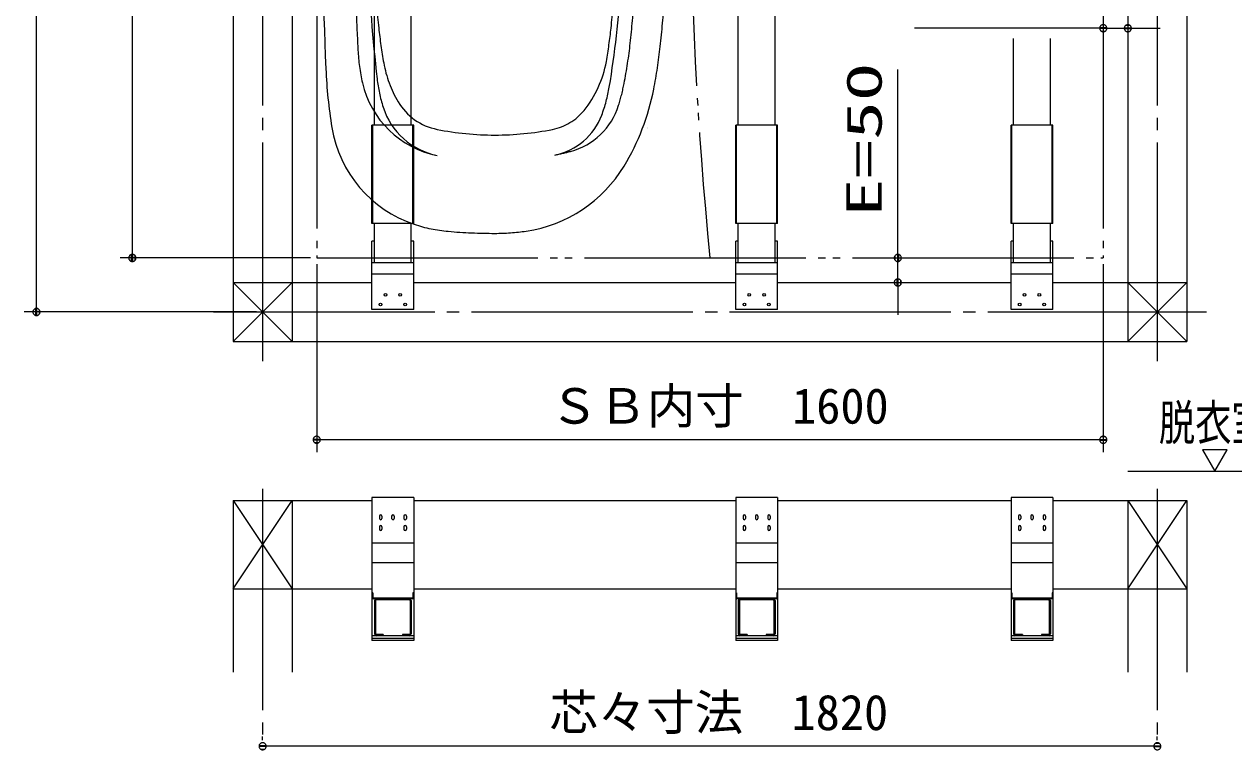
# Model space of a CAD drawing. Units: millimetres on the paper, scale 1:25. Extents: x -305 to 305, y -152 to 152.
# Drawn here: x -55.4 to 43, y -3.8 to 55.3 of the extents above; entities that cross this region are included whole.
import ezdxf
from ezdxf.enums import TextEntityAlignment as Align

# ---------------------------------------------------------------- set-up
doc = ezdxf.new("R2010")
doc.units = ezdxf.units.MM
doc.linetypes.add('LONG_CHAIN', pattern=[21, 18, -1, 1, -1])
doc.linetypes.add('LONG_DOUBLE_CHAIN', pattern=[21.8, 18, -1, 0.6, -0.6, 0.6, -1])
doc.layers.add('0-1_RV', color=7, linetype='LONG_DOUBLE_CHAIN', lineweight=9)
doc.layers.add('0-2_0', color=7, linetype='Continuous', lineweight=9)
doc.styles.add('ＭＳ ゴシック', font='')
doc.styles.get('ＭＳ ゴシック').set_extended_font_data('MS Gothic')

# ---------------------------------------------------------------- blocks, each defined once
blk = doc.blocks.new('_DOTSMALL')
at = {"layer": '0-2_0'}
for p, q in [((0.0746, 0.1), (-0.0746, 0.1)), ((0.1223, -0.0248), (-0.1223, -0.0248))]:
    blk.add_line(p, q, dxfattribs=at)
for points in [[(0.125, 0), (0.124, 0.0157), (0.1211, 0.0311), (0.1162, 0.046), (0.1095, 0.0602), (0.1011, 0.0735), (0.0911, 0.0856), (0.0797, 0.0963), (0.067, 0.1055), (0.0532, 0.1131), (0.0386, 0.1189), (0.0234, 0.1228), (0.0078, 0.1248), (-0.0078, 0.1248), (-0.0234, 0.1228), (-0.0386, 0.1189), (-0.0532, 0.1131), (-0.067, 0.1055), (-0.0797, 0.0963), (-0.0911, 0.0856), (-0.1011, 0.0735), (-0.1095, 0.0602), (-0.1162, 0.046), (-0.1211, 0.0311), (-0.124, 0.0157), (-0.125, 0), (0, 0)], [(-0.125, 0), (-0.124, -0.0157), (-0.1211, -0.0311), (-0.1162, -0.046), (-0.1095, -0.0602), (-0.1011, -0.0735), (-0.0911, -0.0856), (-0.0797, -0.0963), (-0.067, -0.1055), (-0.0532, -0.1131), (-0.0386, -0.1189), (-0.0234, -0.1228), (-0.0078, -0.1248), (0.0078, -0.1248), (0.0234, -0.1228), (0.0386, -0.1189), (0.0532, -0.1131), (0.067, -0.1055), (0.0797, -0.0963), (0.0911, -0.0856), (0.1011, -0.0735), (0.1095, -0.0602), (0.1162, -0.046), (0.1211, -0.0311), (0.124, -0.0157), (0.125, 0), (0, 0)]]:
    blk.add_lwpolyline(points, close=True, dxfattribs=at)
blk = doc.blocks.new('TRI')
at = {"layer": '0-2_0'}
blk.add_lwpolyline([(0.5, 0.866), (0, 0), (1, 0)], close=True, dxfattribs=at)

msp = doc.modelspace()

# ---------------------------------------------------------------- linework, layer by layer
at = {"layer": '0-1_RV', "linetype": 'LONG_CHAIN'}
for p, q in [((-36.033, 108.646), (-36.033, 27.846)), ((36.767, 108.646), (36.767, 27.846)), ((-40.033, 31.846), (40.767, 31.846)), ((34.367, 18.9), (70.605, 18.9)), ((-36.033, 17.446), (-36.033, -3.5)), ((36.767, 17.446), (36.767, -3.5)), ((36.767, 17.446), (36.767, -3.5))]:
    msp.add_line(p, q, dxfattribs=at)
at = {"layer": '0-1_RV', "linetype": 'Continuous'}
for p, q in [((-38.433, 107.046), (-38.433, 29.446)), ((-33.633, 107.046), (-33.633, 29.446)), ((34.367, 107.046), (34.367, 29.446)), ((39.167, 107.046), (39.167, 29.446)), ((-54.433, 31.846), (-54.433, 104.646)), ((-46.633, 36.246), (-46.633, 100.246)), ((-26.933, 47.046), (-26.933, 68.246)), ((-23.933, 47.046), (-23.933, 68.246)), ((2.667, 47.046), (2.667, 68.246)), ((5.667, 47.046), (5.667, 68.246)), ((32.367, 54.94), (17.022, 54.94)), ((32.367, 54.94), (34.367, 54.94)), ((34.687, 54.94), (37.007, 54.94)), ((25.067, 47.046), (25.067, 54.107)), ((28.067, 47.046), (28.067, 54.107)), ((15.653, 36.246), (15.653, 51.591)), ((-27.133, 39.046), (-27.133, 47.046)), ((-27.069, 39.046), (-27.069, 47.046)), ((-23.797, 39.046), (-23.797, 47.046)), ((2.467, 39.046), (2.467, 47.046)), ((2.531, 39.046), (2.531, 47.046)), ((5.803, 39.046), (5.803, 47.046)), ((24.867, 39.046), (24.867, 47.046)), ((24.931, 39.046), (24.931, 47.046)), ((28.203, 39.046), (28.203, 47.046)), ((-23.733, 39.046), (-27.133, 39.046)), ((-26.933, 35.846), (-26.933, 39.046)), ((-23.933, 35.846), (-23.933, 39.046)), ((5.867, 39.046), (2.467, 39.046)), ((2.667, 35.846), (2.667, 39.046)), ((5.667, 35.846), (5.667, 39.046)), ((28.267, 39.046), (24.867, 39.046)), ((25.067, 35.846), (25.067, 39.046)), ((28.067, 35.846), (28.067, 39.046)), ((-26.933, 37.606), (-27.133, 37.606)), ((-23.733, 37.606), (-23.933, 37.606)), ((-23.733, 32.046), (-23.733, 37.606)), ((2.667, 37.606), (2.467, 37.606)), ((5.867, 37.606), (5.667, 37.606)), ((5.867, 32.046), (5.867, 37.606)), ((25.067, 37.606), (24.867, 37.606)), ((28.267, 37.606), (28.067, 37.606)), ((28.267, 32.046), (28.267, 37.606)), ((-32.133, 36.246), (-47.633, 36.246)), ((-31.633, 35.746), (-31.633, 20.446)), ((-23.733, 35.846), (-27.133, 35.846)), ((5.867, 35.846), (2.467, 35.846)), ((15.653, 34.246), (15.653, 36.246)), ((28.267, 35.846), (24.867, 35.846)), ((32.367, 35.746), (32.367, 20.446)), ((-23.733, 34.926), (-27.133, 34.926)), ((5.867, 34.926), (2.467, 34.926)), ((28.267, 34.926), (24.867, 34.926)), ((-33.633, 34.246), (-38.433, 29.446)), ((-38.433, 34.246), (-33.633, 29.446)), ((-38.433, 34.246), (-27.133, 34.246)), ((-23.733, 34.246), (2.467, 34.246)), ((5.867, 34.246), (24.867, 34.246)), ((15.653, 33.926), (15.653, 31.606)), ((28.267, 34.246), (39.167, 34.246)), ((34.367, 29.446), (39.167, 34.246)), ((34.367, 34.246), (39.167, 29.446)), ((-36.533, 31.846), (-55.433, 31.846)), ((-23.733, 32.046), (-27.133, 32.046)), ((5.867, 32.046), (2.467, 32.046)), ((28.267, 32.046), (24.867, 32.046)), ((-38.433, 29.446), (39.167, 29.446)), ((32.367, 21.446), (-31.633, 21.446)), ((-23.733, 16.74), (-27.133, 16.74)), ((-27.133, 16.74), (-27.133, 5.1)), ((-23.733, 16.74), (-23.733, 5.1)), ((5.867, 16.74), (2.467, 16.74)), ((2.467, 16.74), (2.467, 5.1)), ((5.867, 16.74), (5.867, 5.1)), ((28.267, 16.74), (24.867, 16.74)), ((24.867, 16.74), (24.867, 5.1)), ((28.267, 16.74), (28.267, 5.1)), ((-38.433, 16.5), (-38.433, 2.537)), ((-38.433, 16.5), (-33.633, 9.3)), ((-38.433, 9.3), (-33.633, 16.5)), ((-38.433, 16.5), (-27.133, 16.5)), ((-33.633, 16.5), (-33.633, 2.537)), ((-23.733, 16.5), (2.467, 16.5)), ((5.867, 16.5), (24.867, 16.5)), ((28.267, 16.5), (39.167, 16.5)), ((34.367, 16.5), (34.367, 2.537)), ((34.367, 16.5), (39.167, 9.3)), ((34.367, 9.3), (39.167, 16.5)), ((39.167, 16.5), (39.167, 2.537)), ((-26.533, 15.235), (-26.533, 15.045)), ((-26.333, 15.235), (-26.333, 15.045)), ((-25.533, 15.235), (-25.533, 15.045)), ((-25.333, 15.235), (-25.333, 15.045)), ((-24.533, 15.235), (-24.533, 15.045)), ((-24.333, 15.235), (-24.333, 15.045)), ((3.067, 15.235), (3.067, 15.045)), ((3.267, 15.235), (3.267, 15.045)), ((4.067, 15.235), (4.067, 15.045)), ((4.267, 15.235), (4.267, 15.045)), ((5.067, 15.235), (5.067, 15.045)), ((5.267, 15.235), (5.267, 15.045)), ((25.467, 15.235), (25.467, 15.045)), ((25.667, 15.235), (25.667, 15.045)), ((26.467, 15.235), (26.467, 15.045)), ((26.667, 15.235), (26.667, 15.045)), ((27.467, 15.235), (27.467, 15.045)), ((27.667, 15.235), (27.667, 15.045)), ((-26.533, 14.355), (-26.533, 14.165)), ((-26.333, 14.355), (-26.333, 14.165)), ((-24.533, 14.355), (-24.533, 14.165)), ((-24.333, 14.355), (-24.333, 14.165)), ((3.067, 14.355), (3.067, 14.165)), ((3.267, 14.355), (3.267, 14.165)), ((5.067, 14.355), (5.067, 14.165)), ((5.267, 14.355), (5.267, 14.165)), ((25.467, 14.355), (25.467, 14.165)), ((25.667, 14.355), (25.667, 14.165)), ((27.467, 14.355), (27.467, 14.165)), ((27.667, 14.355), (27.667, 14.165)), ((-23.733, 13.02), (-27.133, 13.02)), ((5.867, 13.02), (2.467, 13.02)), ((28.267, 13.02), (24.867, 13.02)), ((-23.733, 11.427), (-27.133, 11.427)), ((5.867, 11.427), (2.467, 11.427)), ((28.267, 11.427), (24.867, 11.427)), ((-38.433, 9.3), (-27.133, 9.3)), ((-27.069, 8.98), (-27.133, 8.98)), ((-27.069, 8.98), (-27.069, 8.596)), ((-23.797, 8.98), (-23.797, 8.596)), ((-23.733, 8.98), (-23.797, 8.98)), ((-23.733, 9.3), (2.467, 9.3)), ((2.531, 8.98), (2.467, 8.98)), ((2.531, 8.98), (2.531, 8.596)), ((5.803, 8.98), (5.803, 8.596)), ((5.867, 8.98), (5.803, 8.98)), ((5.867, 9.3), (24.867, 9.3)), ((24.931, 8.98), (24.867, 8.98)), ((24.931, 8.98), (24.931, 8.596)), ((28.203, 8.98), (28.203, 8.596)), ((28.267, 8.98), (28.203, 8.98)), ((28.267, 9.3), (39.167, 9.3)), ((-23.829, 8.564), (-27.037, 8.564)), ((-23.829, 8.5), (-27.037, 8.5)), ((-26.933, 8.362), (-26.933, 5.638)), ((-26.841, 8.362), (-26.841, 5.638)), ((-24.071, 8.408), (-26.795, 8.408)), ((-24.025, 8.362), (-24.025, 5.638)), ((-23.933, 8.362), (-23.933, 5.638)), ((5.771, 8.564), (2.563, 8.564)), ((5.771, 8.5), (2.563, 8.5)), ((2.667, 8.362), (2.667, 5.638)), ((2.759, 8.362), (2.759, 5.638)), ((5.529, 8.408), (2.805, 8.408)), ((5.575, 8.362), (5.575, 5.638)), ((5.667, 8.362), (5.667, 5.638)), ((28.171, 8.564), (24.963, 8.564)), ((28.171, 8.5), (24.963, 8.5)), ((25.067, 8.362), (25.067, 5.638)), ((25.159, 8.362), (25.159, 5.638)), ((27.929, 8.408), (25.205, 8.408)), ((27.975, 8.362), (27.975, 5.638)), ((28.067, 8.362), (28.067, 5.638)), ((-23.733, 5.5), (-27.133, 5.5)), ((-23.733, 5.26), (-27.133, 5.26)), ((-23.733, 5.1), (-27.133, 5.1)), ((-26.213, 5.592), (-26.795, 5.592)), ((-26.213, 5.592), (-26.213, 5.5)), ((-24.653, 5.592), (-24.653, 5.5)), ((-24.071, 5.592), (-24.653, 5.592)), ((5.867, 5.5), (2.467, 5.5)), ((5.867, 5.26), (2.467, 5.26)), ((5.867, 5.1), (2.467, 5.1)), ((3.387, 5.592), (2.805, 5.592)), ((3.387, 5.592), (3.387, 5.5)), ((4.947, 5.592), (4.947, 5.5)), ((5.529, 5.592), (4.947, 5.592)), ((28.267, 5.5), (24.867, 5.5)), ((28.267, 5.26), (24.867, 5.26)), ((28.267, 5.1), (24.867, 5.1)), ((25.787, 5.592), (25.205, 5.592)), ((25.787, 5.592), (25.787, 5.5)), ((27.929, 5.592), (27.347, 5.592)), ((27.347, 5.592), (27.347, 5.5)), ((-36.033, -3), (-36.033, -2.7)), ((36.767, -3), (36.767, -2.7)), ((36.767, -3.5), (-36.033, -3.5))]:
    msp.add_line(p, q, dxfattribs=at)
at = {"layer": '0-1_RV'}
for p, q in [((-31.633, 100.246), (-31.633, 36.246)), ((32.367, 100.246), (32.367, 36.246)), ((-31.633, 36.246), (32.367, 36.246))]:
    msp.add_line(p, q, dxfattribs=at)
at = {"layer": '0-1_RV', "linetype": 'Continuous'}
for points in [[(-23.733, 39.046), (-23.733, 47.046), (-27.133, 47.046)], [(5.867, 39.046), (5.867, 47.046), (2.467, 47.046)], [(28.267, 39.046), (28.267, 47.046), (24.867, 47.046)], [(-23.733, 32.046), (-27.133, 32.046), (-27.133, 37.606)], [(5.867, 32.046), (2.467, 32.046), (2.467, 37.606)], [(28.267, 32.046), (24.867, 32.046), (24.867, 37.606)]]:
    msp.add_lwpolyline(points, dxfattribs=at)
for centre in [(-26.433, 32.446), (-26.033, 33.246), (-24.833, 33.246), (-24.433, 32.446), (3.167, 32.446), (3.567, 33.246), (4.767, 33.246), (5.167, 32.446), (25.567, 32.446), (25.967, 33.246), (27.167, 33.246), (27.567, 32.446)]:
    msp.add_circle(centre, 0.11, dxfattribs=at)
at = {"layer": '0-1_RV'}
for centre, radius, start, end in [((368.767, 68.246), 400, 180, 182.3783), ((319.567, 68.246), 320.8, 180, 185.72481), ((291.167, 68.246), 319.8, 180.22441, 182.70422), ((111.191, 66.567), 138.804, 182.5145, 186.51084), ((51.291, 63.095), 78.3, 183.31712, 185.96919), ((-85.557, 63.095), 78.803, 350.54618, 356.68288), ((-85.557, 63.095), 78.3, 354.03081, 356.68288), ((-85.587, 62.453), 79.947, 353.72789, 356.37678), ((-85.586, 62.453), 82.4, 353.72789, 356.37678), ((11.508, 58.936), 38.3, 185.96919, 190.25433), ((-45.774, 58.936), 38.3, 349.92766, 354.03081), ((-12.697, 53.948), 15.6, 182.90472, 192.77744), ((-45.827, 58.083), 39.947, 348.99136, 353.72789), ((-45.826, 58.083), 42.4, 348.99136, 353.72789), ((-16.728, 53.776), 8.8, 321.07337, 349.92767), ((9.077, 53.307), 40, 182.3783, 189.28127), ((-16.73, 53.807), 9.6, 190.13814, 210.34449), ((-20.305, 52.231), 7.8, 192.83848, 258.70658), ((-15.185, 52.075), 11.6, 186.17303, 197.83526), ((-23.054, 53.653), 16.747, 342.67678, 348.99136), ((-19.661, 52.123), 12, 339.23385, 350.54618), ((-23.053, 53.653), 19.2, 328.83966, 348.99136), ((-20.697, 50.27), 5.8, 197.53385, 258.69881), ((-20.893, 51.417), 4.8, 210.82918, 258.70658), ((-13.294, 51.025), 4.4, 281.2935, 320.84625), ((-12.412, 50.333), 5.6, 284.86629, 342.67678), ((-13.303, 49.712), 5.2, 281.75518, 339.23385), ((-20.53, 48.468), 10, 189.28127, 251.53272), ((-17.133, 70.246), 24, 258.70658, 269.99999), ((-17.133, 70.246), 24, 270.00001, 281.2935), ((-4.354, 46.815), 0.4, 175.49509, 175.53069), ((-4.354, 46.751), 0.4, 175.49509, 175.53069), ((-4.353, 46.815), 0.4, 175.49509, 175.53069), ((-17.133, 68.117), 24, 281.75519, 284.86629), ((-16.207, 49.513), 11.2, 278.32029, 328.83966), ((-19.896, 50.365), 12, 251.53272, 265.04556), ((-17.133, 82.246), 44, 265.04556, 270.00001), ((-17.133, 55.846), 17.6, 270, 278.32029)]:
    msp.add_arc(centre, radius, start, end, dxfattribs=at)
at = {"layer": '0-1_RV', "linetype": 'Continuous'}
for centre, radius, start, end in [((-26.433, 15.24), 0.1, 0, 180), ((-26.433, 15.04), 0.1, 180, 0), ((-25.433, 15.24), 0.1, 0, 180), ((-25.433, 15.04), 0.1, 180, 0), ((-24.433, 15.24), 0.1, 0, 180), ((-24.433, 15.04), 0.1, 180, 0), ((3.167, 15.24), 0.1, 0, 180), ((3.167, 15.04), 0.1, 180, 0), ((4.167, 15.24), 0.1, 0, 180), ((4.167, 15.04), 0.1, 180, 0), ((5.167, 15.24), 0.1, 0, 180), ((5.167, 15.04), 0.1, 180, 0), ((25.567, 15.24), 0.1, 0, 180), ((25.567, 15.04), 0.1, 180, 0), ((26.567, 15.24), 0.1, 0, 180), ((26.567, 15.04), 0.1, 180, 0), ((27.567, 15.24), 0.1, 0, 180), ((27.567, 15.04), 0.1, 180, 0), ((-26.433, 14.36), 0.1, 0, 180), ((-26.433, 14.16), 0.1, 180, 0), ((-24.433, 14.36), 0.1, 0, 180), ((-24.433, 14.16), 0.1, 180, 0), ((3.167, 14.36), 0.1, 0, 180), ((3.167, 14.16), 0.1, 180, 0), ((5.167, 14.36), 0.1, 0, 180), ((5.167, 14.16), 0.1, 180, 0), ((25.567, 14.36), 0.1, 0, 180), ((25.567, 14.16), 0.1, 180, 0), ((27.567, 14.36), 0.1, 0, 180), ((27.567, 14.16), 0.1, 180, 0), ((-27.037, 8.596), 0.096, 180, 270), ((-27.037, 8.596), 0.032, 180, 270), ((-26.795, 8.362), 0.138, 90, 180), ((-26.795, 8.362), 0.046, 90, 180), ((-24.071, 8.362), 0.138, 0, 90), ((-24.071, 8.362), 0.046, 0, 90), ((-23.829, 8.596), 0.096, 270, 0), ((-23.829, 8.596), 0.032, 270, 0), ((2.563, 8.596), 0.096, 180, 270), ((2.563, 8.596), 0.032, 180, 270), ((2.805, 8.362), 0.138, 90, 180), ((2.805, 8.362), 0.046, 90, 180), ((5.529, 8.362), 0.138, 0, 90), ((5.529, 8.362), 0.046, 0, 90), ((5.771, 8.596), 0.096, 270, 0), ((5.771, 8.596), 0.032, 270, 0), ((24.963, 8.596), 0.096, 180, 270), ((24.963, 8.596), 0.032, 180, 270), ((25.205, 8.362), 0.138, 90, 180), ((25.205, 8.362), 0.046, 90, 180), ((27.929, 8.362), 0.138, 0, 90), ((27.929, 8.362), 0.046, 0, 90), ((28.171, 8.596), 0.096, 270, 0), ((28.171, 8.596), 0.032, 270, 0), ((-26.795, 5.638), 0.138, 180, 270), ((-26.795, 5.638), 0.046, 180, 270), ((-24.071, 5.638), 0.138, 270, 0), ((-24.071, 5.638), 0.046, 270, 0), ((2.805, 5.638), 0.138, 180, 270), ((2.805, 5.638), 0.046, 180, 270), ((5.529, 5.638), 0.138, 270, 0), ((5.529, 5.638), 0.046, 270, 0), ((25.205, 5.638), 0.138, 180, 270), ((25.205, 5.638), 0.046, 180, 270), ((27.929, 5.638), 0.138, 270, 0), ((27.929, 5.638), 0.046, 270, 0)]:
    msp.add_arc(centre, radius, start, end, dxfattribs=at)

# ---------------------------------------------------------------- block references
at = {"layer": '0-1_RV'}
for name, p, xscale, yscale, rotation in [('_DOTSMALL', (32.367, 54.94), 2.32, 2.32, 180), ('_DOTSMALL', (-46.633, 36.246), 2.32, 2.32, 270), ('_DOTSMALL', (15.653, 36.246), 2.32, 2.32, 90), ('_DOTSMALL', (15.653, 34.246), 2.32, 2.32, 270), ('_DOTSMALL', (-54.433, 31.846), 2.32, 2.32, 270), ('_DOTSMALL', (-31.633, 21.446), 2.32, 2.32, 180), ('TRI', (41.453, 18.9), 2, 2, 60), ('_DOTSMALL', (-36.033, -3.5), 2.32, 2.32, 180)]:
    msp.add_blockref(name, p, dxfattribs=dict(at, xscale=xscale, yscale=yscale, rotation=rotation))
at = {"layer": '0-1_RV', "xscale": 2.32, "yscale": 2.32}
for p in [(34.367, 54.94), (32.367, 21.446), (36.767, -3.5)]:
    msp.add_blockref('_DOTSMALL', p, dxfattribs=at)

# ---------------------------------------------------------------- texts
at = {"layer": '0-1_RV', "style": 'ＭＳ ゴシック', "width": 1.6}
msp.add_text('E=50', height=2.889, rotation=90, dxfattribs=at).set_placement((15.209, 39.566), align=Align.BOTTOM_LEFT)
at = {"layer": '0-1_RV', "style": 'ＭＳ ゴシック'}
for s, p in [('ＳＢ内寸\u30001600', (-12.654, 21.891)), ('芯々寸法\u30001820', (-12.695, -3.055))]:
    msp.add_text(s, height=2.889, dxfattribs=at).set_placement(p, align=Align.BOTTOM_LEFT)
at = {"layer": '0-1_RV', "style": 'ＭＳ ゴシック', "width": 0.75}
msp.add_text('脱衣室ＦＬ', height=2.889, dxfattribs=at).set_placement((36.894, 20.528), align=Align.BOTTOM_LEFT)

doc.saveas('drawing.dxf')
